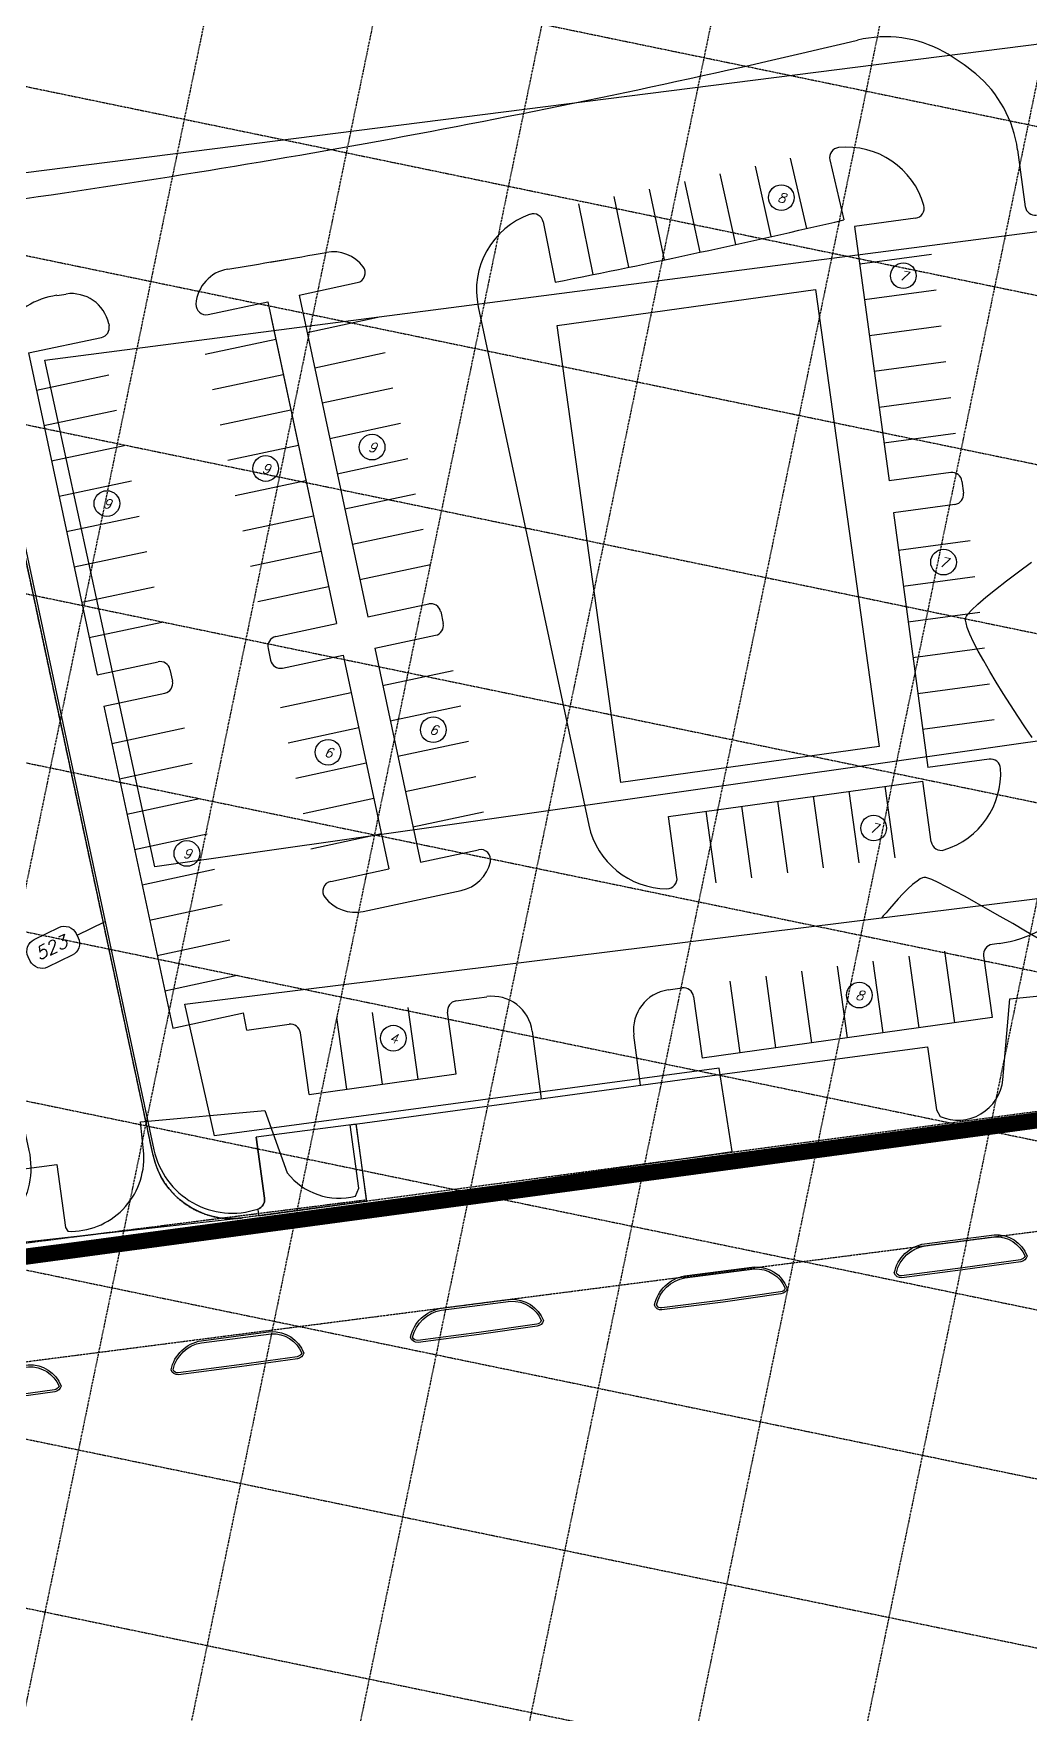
# Model space of a CAD drawing. Header units: inches. Extents: x 3071 to 5995, y 4947 to 7102.
# Drawn here: x 4975.4 to 5223.6, y 6118 to 6536.5 of the extents above; entities that cross this region are included whole.
import ezdxf

# ---------------------------------------------------------------- set-up
doc = ezdxf.new("R2010")
doc.units = ezdxf.units.IN
doc.header["$MEASUREMENT"] = 0
doc.linetypes.add('HIDDEN', pattern=[0.375, 0.25, -0.125])
doc.linetypes.add('HIDDEN2', pattern=[0.1875, 0.125, -0.0625])
for name, color, linetype in [('BOC', 4, 'Continuous'), ('EC', 3, 'Continuous'), ('EX-BOC', 41, 'Continuous'), ('EX-GUT', 41, 'Continuous'), ('FIRELANE', 5, 'HIDDEN'), ('FUTURE-DEVEL.', 78, 'Continuous'), ('GRID', 254, 'HIDDEN'), ('hatch-ol', 7, 'Continuous'), ('LIMITS OF DISTURBANCE', 1, 'HIDDEN'), ('PC', 43, 'Continuous'), ('SAW-CUT', 7, 'HIDDEN2')]:
    doc.layers.add(name, color=color, linetype=linetype)
doc.styles.add('L60', font='SIMPLEX.shx', dxfattribs={"height": 2.4})
doc.styles.add('L80', font='simplex.shx', dxfattribs={"oblique": 15, "height": 4})

msp = doc.modelspace()

# ---------------------------------------------------------------- linework, layer by layer
at = {"layer": 'BOC', "color": 7}
for p, q in [((4964.93, 6447.87), (5005.43, 6258.4)), ((5055.8, 6264.76, 522.84), (5030.94, 6261.55)), ((5032.99, 6246.31), (5030.94, 6261.55))]:
    msp.add_line(p, q, dxfattribs=at)
for centre, radius, start, end in [((5024.99, 6262.58), 20, 192.0674, 288.3812), ((5030.51, 6245.98), 2.5, 288.3812, 7.6349)]:
    msp.add_arc(centre, radius, start, end, dxfattribs=at)
at = {"layer": 'EC', "color": 44, "ltscale": 0.4, "flags": 128}
for points, elevation in [([(5224.28, 6361.1), (5222.52, 6363.71), (5220.71, 6366.44), (5218.9, 6369.23), (5217.11, 6372.05), (5215.38, 6374.85), (5213.74, 6377.57), (5212.24, 6380.18), (5210.89, 6382.62), (5209.74, 6384.86), (5208.81, 6386.85), (5208.15, 6388.53), (5207.84, 6389.63), (5207.73, 6390.3), (5207.74, 6390.66), (5207.76, 6390.82), (5207.8, 6390.96), (5207.95, 6391.28), (5208.36, 6391.87), (5209.21, 6392.83), (5210.75, 6394.3), (5212.75, 6396.02), (5215.15, 6397.97), (5217.89, 6400.1), (5220.92, 6402.39), (5224.18, 6404.79)], 521), ([(5225.79, 6311.05), (5222.65, 6312.88), (5219.49, 6314.72), (5216.35, 6316.52), (5213.29, 6318.27), (5210.35, 6319.92), (5207.59, 6321.45), (5205.06, 6322.82), (5202.8, 6324), (5200.86, 6324.97), (5199.3, 6325.68), (5198.35, 6326.05), (5197.84, 6326.2), (5197.59, 6326.23), (5197.5, 6326.23), (5197.34, 6326.2), (5196.99, 6326.1), (5196.44, 6325.84), (5195.62, 6325.32), (5194.5, 6324.43), (5193.32, 6323.35), (5192.12, 6322.14), (5190.94, 6320.87), (5189.82, 6319.61), (5188.8, 6318.44), (5187.92, 6317.42), (5187.22, 6316.63), (5186.74, 6316.12)], 522)]:
    msp.add_lwpolyline(points, dxfattribs=dict(at, elevation=elevation))
at = {"layer": 'EX-BOC', "color": 7, "elevation": 522.84}
for points in [[(5217.03, 6275.83), (5218.78, 6295.98), (5248.63, 6299.01), (5252.36, 6292.63), (5259.64, 6290.44)], [(5055.69, 6246.8), (5056.52, 6248.82), (5054.31, 6264.56), (5138.31, 6276.03), (5198.27, 6284.04), (5200.51, 6268.33), (5201.38, 6266.7)], [(5002.89, 6257.4), (5002.09, 6265.31), (5033.06, 6268.12), (5038.67, 6252.63)], [(4784.15, 6228.35), (4831.38, 6234.67), (4872.35, 6240.22), (4927.06, 6247.53), (4981.25, 6254.73), (4983.38, 6238.99), (4983.94, 6238.06)]]:
    msp.add_lwpolyline(points, dxfattribs=at)
at = {"layer": 'EX-BOC', "color": 7}
for points, elevation in [([(5201.38, 6266.7, 0.506716), (5217.03, 6275.83, -6.318755)], 522.2), ([(4983.94, 6238.06, 0.442557), (5002.89, 6257.4, -75.920684)], 523.85), ([(5038.67, 6252.63, 0.296295), (5055.69, 6246.8, -8.946538)], 523.95)]:
    msp.add_lwpolyline(points, format="xyb", dxfattribs=dict(at, elevation=elevation))
for points, elevation in [([(5222.54, 6231.89, -0.27158), (5221.4, 6230.99), (5207, 6228.97), (5191.77, 6226.99, -0.343776), (5190.48, 6227.75, -0.301262), (5197.57, 6234.47), (5214.91, 6236.72, -0.319813)], -0.54), ([(5162.75, 6223.86, -0.27158), (5161.62, 6222.96), (5147.21, 6220.94), (5131.98, 6218.96, -0.343776), (5130.69, 6219.72, -0.301262), (5137.78, 6226.44), (5155.13, 6228.69, -0.319813)], 0.63), ([(5101.98, 6215.8, -0.27158), (5100.84, 6214.9), (5086.43, 6212.88), (5071.21, 6210.9, -0.343776), (5069.91, 6211.66, -0.301262), (5077.01, 6218.38), (5094.35, 6220.63, -0.319813)], 1.04), ([(5042.27, 6207.72, -0.27158), (5041.13, 6206.82), (5026.72, 6204.81), (5011.5, 6202.82, -0.343776), (5010.2, 6203.59, -0.301262), (5017.3, 6210.31), (5034.64, 6212.56, -0.319813)], 0.69), ([(4981.78, 6199.48, -0.27158), (4980.64, 6198.58), (4966.23, 6196.56), (4951.01, 6194.58, -0.343776), (4949.71, 6195.34, -0.301262), (4956.81, 6202.06), (4974.15, 6204.31, -0.319813)], 0.75)]:
    msp.add_lwpolyline(points, format="xyb", close=True, dxfattribs=dict(at, elevation=elevation))
at = {"layer": 'EX-GUT', "color": 7}
for points, elevation in [([(5223.07, 6231.91, -0.300695), (5221.47, 6230.49), (5207.06, 6228.48), (5191.84, 6226.49, -0.370855), (5189.96, 6227.72, -0.305769), (5197.5, 6234.97), (5214.87, 6237.22, -0.326615)], -0.54), ([(5163.29, 6223.88, -0.300695), (5161.69, 6222.46), (5147.27, 6220.45), (5132.05, 6218.46, -0.370855), (5130.17, 6219.69, -0.305769), (5137.71, 6226.94), (5155.08, 6229.19, -0.326615)], 0.63), ([(5102.51, 6215.82, -0.300695), (5100.91, 6214.4), (5086.5, 6212.39), (5071.27, 6210.4, -0.370855), (5069.39, 6211.63, -0.305769), (5076.93, 6218.88), (5094.3, 6221.13, -0.326615)], 1.04), ([(5042.8, 6207.74, -0.300695), (5041.2, 6206.33), (5026.79, 6204.31), (5011.56, 6202.33, -0.370855), (5009.69, 6203.56, -0.305769), (5017.22, 6210.8), (5034.59, 6213.06, -0.326615)], 0.69), ([(4982.31, 6199.5, -0.300695), (4980.71, 6198.08), (4966.3, 6196.07), (4951.07, 6194.08, -0.370855), (4949.19, 6195.31, -0.305769), (4956.73, 6202.56), (4974.1, 6204.81, -0.326615)], 0.75)]:
    msp.add_lwpolyline(points, format="xyb", close=True, dxfattribs=dict(at, elevation=elevation))
at = {"layer": 'FIRELANE', "color": 7}
for p, q in [((5005.21, 6257.04), (4948.38, 6522.9)), ((5300.01, 6277.84), (5027.42, 6241.4)), ((5303.99, 6248.1), (4961.09, 6203.89))]:
    msp.add_line(p, q, dxfattribs=at)
msp.add_arc((5024.77, 6261.22), 20, 192.0674, 277.6144, dxfattribs=at)
at = {"layer": 'FUTURE-DEVEL.', "color": 7}
for p, q in [((5164.04, 6505.43), (5168.05, 6487.89)), ((5173.9, 6505), (5177.39, 6490.05)), ((5220.69, 6507.49), (5222.6, 6493.34)), ((5137.68, 6499.58), (5141.48, 6481.98)), ((5146.48, 6501.49), (5150.34, 6483.91)), ((5155.26, 6503.44), (5159.2, 6485.88)), ((5120.07, 6495.86), (5123.72, 6478.23)), ((5128.88, 6497.7), (5132.6, 6480.09)), ((5111.25, 6494.05), (5114.82, 6476.41)), ((5102.46, 6489.56), (5105.43, 6474.53)), ((5195.26, 6490.48), (5180.08, 6488.43)), ((5180.08, 6488.43), (5188.65, 6425)), ((5199.19, 6481.42), (5181.35, 6479.01)), ((5041.63, 6471.32), (5056.12, 6474.42)), ((5041.63, 6471.32), (5058.77, 6391.13)), ((5105.94, 6463.77), (5170.32, 6472.73)), ((5170.32, 6472.73), (5186.17, 6358.83)), ((5200.4, 6472.5), (5182.56, 6470.09)), ((5018.92, 6466.46), (5033.81, 6469.65)), ((5033.81, 6469.65), (5050.95, 6389.46)), ((5086.26, 6468.39), (5113.84, 6339.23)), ((4994.17, 6464.16), (4994.26, 6463.75)), ((5034.66, 6465.67), (5048.03, 6403.08)), ((5043.62, 6462.03), (5061.22, 6465.79)), ((5121.79, 6349.87), (5105.94, 6463.77)), ((5201.6, 6463.58), (5183.76, 6461.17)), ((4974.16, 6456.89), (4992.33, 6460.78)), ((5018.19, 6456.59), (5035.79, 6460.36)), ((4974.16, 6456.89), (4991.3, 6376.7)), ((5045.5, 6453.23), (5063.1, 6456.99)), ((5202.81, 6454.67), (5184.97, 6452.25)), ((4976.14, 6447.6), (4994.23, 6451.47)), ((5020.07, 6447.79), (5037.68, 6451.55)), ((5047.38, 6444.43), (5064.98, 6448.19)), ((5204.01, 6445.75), (5186.18, 6443.34)), ((4978.02, 6438.8), (4996.11, 6442.67)), ((5021.95, 6438.99), (5039.56, 6442.75)), ((5049.26, 6435.62), (5066.86, 6439.39)), ((5205.22, 6436.83), (5187.38, 6434.42)), ((4979.9, 6430), (4998, 6433.87)), ((5023.84, 6430.19), (5041.44, 6433.95)), ((5051.14, 6426.82), (5068.75, 6430.59)), ((4981.79, 6421.2), (4999.88, 6425.07)), ((5025.72, 6421.39), (5043.32, 6425.15)), ((5204.01, 6427.08), (5188.65, 6425)), ((5206.83, 6424.94), (5207.23, 6421.96)), ((5053.02, 6418.02), (5070.63, 6421.79)), ((4983.67, 6412.4), (5001.76, 6416.27)), ((5027.6, 6412.59), (5045.2, 6416.35)), ((5205.08, 6419.15), (5189.72, 6417.07)), ((5189.72, 6417.07), (5198.3, 6353.65)), ((5054.91, 6409.22), (5072.51, 6412.98)), ((4985.55, 6403.6), (5003.64, 6407.46)), ((5029.48, 6403.79), (5047.08, 6407.55)), ((5208.83, 6410.07), (5191, 6407.66)), ((5056.79, 6400.42), (5074.39, 6404.18)), ((5210.04, 6401.15), (5192.2, 6398.74)), ((4987.43, 6394.8), (5005.52, 6398.66)), ((4987.43, 6394.8), (5005.52, 6398.66)), ((5031.36, 6394.98), (5048.96, 6398.75)), ((5058.77, 6391.13), (5073.93, 6394.37)), ((5076.9, 6392.45), (5077.53, 6389.51)), ((5211.25, 6392.23), (5193.41, 6389.82)), ((4989.31, 6386), (5007.4, 6389.86)), ((5035.79, 6386.22), (5050.95, 6389.46)), ((5060.45, 6383.31), (5075.6, 6386.55)), ((5033.87, 6383.25), (5034.5, 6380.32)), ((5060.45, 6383.31), (5071.84, 6330.01)), ((5212.45, 6383.31), (5194.61, 6380.9)), ((4991.3, 6376.7), (5006.46, 6379.95)), ((5037.47, 6378.39), (5052.62, 6381.63)), ((5052.62, 6381.63), (5064.02, 6328.34)), ((5009.42, 6378.02), (5010.05, 6375.09)), ((5062.43, 6374.02), (5080.03, 6377.78)), ((5213.66, 6374.4), (5195.82, 6371.98)), ((4992.97, 6368.88), (5008.13, 6372.12)), ((5037.01, 6368.58), (5054.61, 6372.34)), ((4992.97, 6368.88), (5010.11, 6288.69)), ((5064.31, 6365.22), (5081.92, 6368.98)), ((4994.96, 6359.59), (5013.05, 6363.46)), ((5038.89, 6359.78), (5056.49, 6363.54)), ((5214.86, 6365.48), (5197.02, 6363.07)), ((5066.2, 6356.41), (5083.8, 6360.18)), ((5186.17, 6358.83), (5121.79, 6349.87)), ((4996.84, 6350.79), (5014.93, 6354.66)), ((5040.77, 6350.98), (5058.37, 6354.74)), ((5213.61, 6355.72), (5198.3, 6353.65)), ((5068.08, 6347.61), (5085.68, 6351.38)), ((5133.68, 6341.43), (5197.06, 6350.25)), ((5190.14, 6331.11), (5187.66, 6348.94)), ((5199.17, 6335.12), (5197.06, 6350.25)), ((4998.72, 6341.99), (5016.81, 6345.86)), ((5042.65, 6342.18), (5060.25, 6345.94)), ((5163.39, 6327.39), (5160.91, 6345.22)), ((5172.31, 6328.63), (5169.83, 6346.46)), ((5181.22, 6329.87), (5178.74, 6347.7)), ((5069.96, 6338.81), (5087.56, 6342.58)), ((5135.79, 6326.25), (5133.68, 6341.43)), ((5145.57, 6324.91), (5143.08, 6342.74)), ((5154.48, 6326.15), (5152, 6343.98)), ((5000.6, 6333.19), (5018.69, 6337.06)), ((5044.53, 6333.38), (5062.14, 6337.14)), ((5071.84, 6330.01), (5086.34, 6333.11)), ((5002.48, 6324.39), (5020.57, 6328.25)), ((5049.52, 6325.24), (5064.02, 6328.34)), ((5057.59, 6317.76), (5082.03, 6322.99)), ((5004.36, 6315.59), (5022.46, 6319.45)), ((5006.25, 6306.78), (5024.34, 6310.65)), ((5202.47, 6307.85), (5204.96, 6289.99)), ((5216.07, 6309.75), (5214.35, 6309.51)), ((5166.82, 6302.86), (5169.3, 6285.01)), ((5175.73, 6304.1), (5178.22, 6286.26)), ((5184.64, 6305.35), (5187.13, 6287.5)), ((5193.56, 6306.6), (5196.05, 6288.74)), ((5212.22, 6306.69), (5214.37, 6291.3)), ((5008.13, 6297.98), (5026.22, 6301.85)), ((5133.59, 6298.2), (5137.1, 6298.7)), ((5148.99, 6300.36), (5151.48, 6282.53)), ((5157.9, 6301.61), (5160.39, 6283.77)), ((5080.72, 6295.45), (5088.42, 6296.52)), ((5139.93, 6296.57), (5142.07, 6281.22)), ((5010.11, 6288.69), (5027.72, 6292.46)), ((5028.63, 6288.18), (5027.72, 6292.46)), ((5053.5, 6273.48), (5051.01, 6291.3)), ((5062.41, 6274.72), (5059.93, 6292.55)), ((5071.32, 6275.96), (5068.84, 6293.79)), ((5080.73, 6277.27), (5078.59, 6292.63)), ((5214.36, 6291.34), (5142.07, 6281.22)), ((5028.63, 6288.18), (5039.13, 6289.65)), ((5044.09, 6272.16), (5041.95, 6287.52)), ((5099.71, 6287.94), (5101.97, 6271.07)), ((5126.74, 6274.45), (5125.06, 6286.97)), ((5044.09, 6272.16), (5080.73, 6277.27))]:
    msp.add_line(p, q, dxfattribs=at)
for centre in [(5161.8, 6495.6), (5192.21, 6476.14), (5059.81, 6433.43), (5033.29, 6428.11), (4993.71, 6419.38), (5202.23, 6404.79), (5075.06, 6363.03), (5048.84, 6357.4), (5184.83, 6338.54), (5013.65, 6332.21), (5181.24, 6296.91), (5065.11, 6286.18)]:
    msp.add_circle(centre, 3.2, dxfattribs=at)
for centre, radius, start, end in [((4650.37, 8759), 2286.54, 278.11916, 283.41421), ((5187.78, 6505.66), 30, 61.044, 103.4142), ((5178.1, 6488.16), 50, 49.9871, 61.044), ((5190.96, 6503.48), 30, 7.6967, 49.9871), ((5176.33, 6505.57), 2.5, 95.8053, 193.1482), ((5178.1, 6488.16), 20, 15.9099, 95.8053), ((5105.82, 6472.57), 20, 109.4005, 192.0545), ((5100, 6489.07), 2.5, 11.1873, 109.4005), ((5194.93, 6492.96), 2.5, 277.6967, 15.9099), ((5225.08, 6493.68), 2.5, 187.6967, 277.6967), ((4688.1, 8584.66), 2151.01, 281.18726, 283.14816), ((4679.28, 8582.78), 2133.01, 279.29614, 279.96531), ((4687.89, 8584.22), 2133.01, 279.35007, 279.45663), ((5050.05, 6472.6), 9.5, 37.526, 99.9653), ((5025.38, 6468.41), 9.5, 99.2961, 175.9336), ((5055.6, 6476.86), 2.5, 282.0674, 37.526), ((4984, 6451.95), 19.5, 98.1382, 192.0674), ((4679.28, 8582.78), 2133.01, 278.13821, 278.20026), ((4984.88, 6462.18), 9.5, 12.0674, 98.2003), ((5018.4, 6468.91), 2.5, 175.9336, 282.0674), ((4991.81, 6463.22), 2.5, 282.0674, 12.0674), ((5204.35, 6424.6), 2.5, 7.6967, 97.6967), ((5204.75, 6421.63), 2.5, 277.6967, 7.6967), ((5074.45, 6391.93), 2.5, 12.0674, 102.0674), ((5075.08, 6388.99), 2.5, 282.0674, 12.0674), ((5036.32, 6383.77), 2.5, 102.0674, 192.0674), ((5006.98, 6377.5), 2.5, 12.0674, 102.0674), ((5036.94, 6380.84), 2.5, 192.0674, 282.0674), ((5007.61, 6374.57), 2.5, 282.0674, 12.0674), ((5196.48, 6352.19), 20, 287.1856, 3.4564), ((5213.94, 6353.24), 2.5, 3.4564, 97.6967), ((5133.4, 6343.41), 20, 192.0545, 269.7121), ((5086.86, 6330.67), 2.5, 346.6905, 102.0674), ((5201.65, 6335.47), 2.5, 187.9253, 287.1856), ((5080.05, 6332.28), 9.5, 282.0674, 346.6905), ((5050.04, 6322.79), 2.5, 102.0674, 217.4443), ((5133.31, 6325.91), 2.5, 269.7121, 7.9253), ((5055.6, 6327.05), 9.5, 217.4443, 282.0674), ((5211.91, 6339.46), 30, 277.9709, 320.4864), ((5214.7, 6307.04), 2.5, 97.9709, 187.9383), ((5137.45, 6296.22), 2.5, 7.9383, 97.9709), ((5081.07, 6292.97), 2.5, 97.9383, 187.9383), ((5089.8, 6286.62), 10, 7.6349, 97.9383), ((5134.97, 6288.3), 10, 97.9709, 187.6349), ((5039.47, 6287.17), 2.5, 7.9383, 97.9383)]:
    msp.add_arc(centre, radius, start, end, dxfattribs=at)
at = {"layer": 'GRID', "color": 253, "linetype": 'HIDDEN'}
for p, q in [((3405.44, 6889.32), (5910.07, 6371.94)), ((3397.1, 6848.92), (5901.72, 6331.55)), ((3388.75, 6808.53), (5893.38, 6291.15)), ((3380.41, 6768.13), (5885.03, 6250.75)), ((3372.06, 6727.73), (5876.69, 6210.35)), ((5054.71, 6717.12), (4762.6, 5303.04)), ((5095.1, 6708.77), (4803, 5294.69)), ((5135.5, 6700.43), (4843.4, 5286.35)), ((5175.9, 6692.08), (4883.79, 5278)), ((3363.72, 6687.33), (5868.34, 6169.96)), ((5216.3, 6683.74), (4924.19, 5269.66)), ((5256.69, 6675.39), (4964.59, 5261.32)), ((5297.09, 6667.05), (5004.99, 5252.97)), ((3355.38, 6646.94), (5860, 6129.56)), ((3347.03, 6606.54), (5851.65, 6089.16)), ((3338.69, 6566.14), (5843.31, 6048.77)), ((3330.34, 6525.75), (5834.96, 6008.37)), ((3322, 6485.35), (5826.62, 5967.97))]:
    msp.add_line(p, q, dxfattribs=at)
at = {"layer": 'hatch-ol', "linetype": 'Continuous'}
msp.add_lwpolyline([(4786.22, 6209.44), (5057.91, 6244.65), (5149.56, 6257.94), (5146.62, 6276.53), (5146.31, 6278.69), (5020.5, 6261.89), (5013.13, 6294.68), (5292.73, 6329.28), (5287.47, 6368.97), (5005.69, 6328.88), (4978.21, 6455.1), (5271.16, 6493.09), (5267.64, 6517.49), (5243.04, 6535.97), (4968.26, 6501.09)], dxfattribs=at)
for points in [[(5027.42, 6241.4, -0.391629), (5005.21, 6257.04), (4948.09, 6524.24), (4916.83, 6520.22, -0.076458), (4920.13, 6511.55), (4974.29, 6258.21, -0.437058), (4956.96, 6233.6)], [(5031.52, 6241.94), (5058.47, 6245.55), (5055.8, 6264.76), (5030.94, 6261.55), (5032.99, 6246.31, -0.360287), (5031.3, 6243.6)]]:
    msp.add_lwpolyline(points, format="xyb", close=True, dxfattribs=at)
at = {"layer": 'LIMITS OF DISTURBANCE', "ltscale": 100, "const_width": 4}
msp.add_lwpolyline([(4765.92, 6537.88), (5101.74, 6580.26), (5184.04, 6587.01), (5217.77, 6579.25), (5256.9, 6553.41), (5277.58, 6514.82), (5315.11, 6335.41), (5313.77, 6320.24, -0.337305), (5268.96, 6286.73), (5271.87, 6271.93), (4649.03, 6188.01)], format="xyb", dxfattribs=at)
at = {"layer": 'PC', "color": 44}
msp.add_line((4986.27, 6311.83), (4993.29, 6315.21), dxfattribs=at)
msp.add_lwpolyline([(4986.06, 6312.25), (4986.59, 6311.16, -0.414214), (4985.09, 6306.85), (4978.94, 6303.88, -0.414214), (4974.63, 6305.38), (4974.1, 6306.47, -0.414214), (4975.6, 6310.78), (4981.75, 6313.75, -0.414214)], format="xyb", close=True, dxfattribs=at)
at = {"layer": 'SAW-CUT', "color": 30}
for p, q in [((5055.8, 6264.76, 522.84), (5058.34, 6245.85, 522.84)), ((5058.34, 6245.85), (4943.82, 6231.34))]:
    msp.add_line(p, q, dxfattribs=at)

# ---------------------------------------------------------------- texts
at = {"layer": 'FUTURE-DEVEL.', "color": 7, "style": 'L60', "oblique": 15}
for s, p in [('8', (5160.69, 6494.61)), ('7', (5191.11, 6475.15)), ('9', (5058.7, 6432.44)), ('9', (5032.19, 6427.11)), ('9', (4992.61, 6418.38)), ('7', (5201.13, 6403.79)), ('6', (5073.96, 6362.03)), ('6', (5047.74, 6356.4)), ('7', (5183.73, 6337.55)), ('9', (5012.55, 6331.21)), ('8', (5180.14, 6295.91)), ('4', (5064, 6285.18))]:
    msp.add_text(s, height=2.4, rotation=348.2726, dxfattribs=at).set_placement(p)
at = {"layer": 'PC', "color": 44, "style": 'L80', "oblique": 15}
msp.add_text('523', height=3.2, rotation=25.8246, dxfattribs=at).set_placement((4976.83, 6305.5))

doc.saveas('drawing.dxf')
